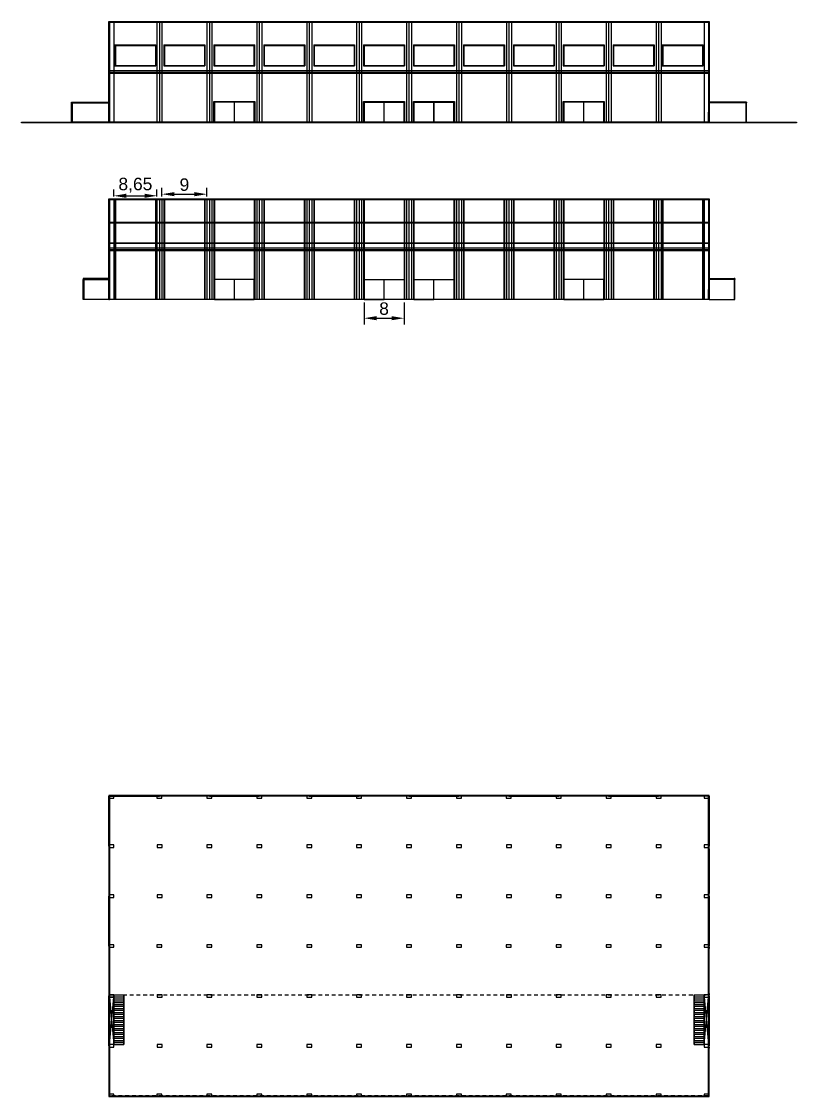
# Model space of a CAD drawing. Header units: millimetres. Extents: x 332 to 5606, y 276 to 1426.
# Drawn here: x 1734.3 to 1889.6, y 439.4 to 654.8 of the extents above; entities that cross this region are included whole.
import ezdxf

# ---------------------------------------------------------------- set-up
doc = ezdxf.new("R2010")
doc.units = ezdxf.units.MM
doc.linetypes.add('JIS_02_0.7', pattern=[1.35, 0.75, -0.6])
doc.styles.get("Standard").update_dxf_attribs({"font": 'arial.ttf'})
doc.dimstyles.new('ISO-25', dxfattribs={"dimtxt": 2.5, "dimasz": 2.5, "dimexe": 1.25, "dimexo": 0.625, "dimtad": 1, "dimtxsty": 'Standard', "dimcen": 2.5, "dimadec": 0, "dimazin": 0, "dimtfac": 1, "dimtmove": 0, "dimatfit": 3, "dimfxl": 1, "dimarcsym": 0})

# ---------------------------------------------------------------- blocks, each defined once
blk = doc.blocks.new('*D12')
at = {"color": 0, "lineweight": -2, "transparency": 16777216}
for p, q in [((1752.81, 619.75), (1752.81, 621.12)), ((1761.46, 619.75), (1761.46, 621.12)), ((1755.31, 619.87), (1758.96, 619.87))]:
    blk.add_line(p, q, dxfattribs=at)
at = {"color": 0, "transparency": 16777216}
for points in [[(1755.31, 620.29), (1755.31, 619.45), (1752.81, 619.87)], [(1758.96, 620.29), (1758.96, 619.45), (1761.46, 619.87)]]:
    blk.add_solid(points, dxfattribs=at)
at = {"layer": 'Defpoints', "color": 0, "transparency": 16777216}
for p in [(1752.81, 619.12), (1761.46, 619.87), (1761.46, 619.12)]:
    blk.add_point(p, dxfattribs=at)
at = {"color": 0, "transparency": 16777216, "insert": (1757.13, 622), "char_height": 2.5, "attachment_point": 5}
blk.add_mtext('8,65', dxfattribs=at)
blk = doc.blocks.new('*D13')
at = {"color": 0, "lineweight": -2, "transparency": 16777216}
for p, q in [((1762.46, 619.75), (1762.46, 621.44)), ((1771.46, 619.75), (1771.46, 621.44)), ((1764.96, 620.19), (1768.96, 620.19))]:
    blk.add_line(p, q, dxfattribs=at)
at = {"color": 0, "transparency": 16777216}
for points in [[(1764.96, 620.61), (1764.96, 619.78), (1762.46, 620.19)], [(1768.96, 620.61), (1768.96, 619.78), (1771.46, 620.19)]]:
    blk.add_solid(points, dxfattribs=at)
at = {"layer": 'Defpoints', "color": 0, "transparency": 16777216}
for p in [(1762.46, 619.12), (1771.46, 620.19), (1771.46, 619.12)]:
    blk.add_point(p, dxfattribs=at)
at = {"color": 0, "transparency": 16777216, "insert": (1766.96, 622.09), "char_height": 2.5, "attachment_point": 5}
blk.add_mtext('9', dxfattribs=at)
blk = doc.blocks.new('*D14')
at = {"color": 0, "lineweight": -2, "transparency": 16777216}
for p, q in [((1802.96, 598.5), (1802.96, 594.09)), ((1810.96, 598.5), (1810.96, 594.09)), ((1805.46, 595.34), (1808.46, 595.34))]:
    blk.add_line(p, q, dxfattribs=at)
at = {"color": 0, "transparency": 16777216}
for points in [[(1805.46, 595.76), (1805.46, 594.93), (1802.96, 595.34)], [(1808.46, 595.76), (1808.46, 594.93), (1810.96, 595.34)]]:
    blk.add_solid(points, dxfattribs=at)
at = {"layer": 'Defpoints', "color": 0, "transparency": 16777216}
for p in [(1802.96, 599.12), (1810.96, 599.12), (1810.96, 595.34)]:
    blk.add_point(p, dxfattribs=at)
at = {"color": 0, "transparency": 16777216, "insert": (1806.96, 597.25), "char_height": 2.5, "attachment_point": 5}
blk.add_mtext('8', dxfattribs=at)

msp = doc.modelspace()

# ---------------------------------------------------------------- linework, layer by layer
at = {"color": 7, "true_color": 0xffffff}
for p, q in [((1751.807, 654.641), (1751.807, 654.791)), ((1751.807, 654.791), (1872.107, 654.791)), ((1872.107, 654.791), (1872.107, 654.641)), ((1751.807, 654.641), (1872.107, 654.641)), ((1751.807, 634.641), (1751.807, 654.641)), ((1751.957, 654.641), (1751.957, 634.641)), ((1752.807, 654.641), (1752.807, 634.641)), ((1752.807, 654.641), (1753.132, 654.641)), ((1753.132, 654.641), (1753.032, 654.641)), ((1761.457, 654.641), (1761.132, 654.641)), ((1761.132, 654.641), (1761.232, 654.641)), ((1761.457, 654.641), (1761.457, 634.641)), ((1761.957, 654.641), (1761.957, 634.641)), ((1762.457, 654.641), (1762.457, 634.641)), ((1762.457, 654.641), (1762.957, 654.641)), ((1762.957, 654.641), (1762.857, 654.641)), ((1771.457, 654.641), (1770.957, 654.641)), ((1770.957, 654.641), (1771.057, 654.641)), ((1771.457, 654.641), (1771.457, 634.641)), ((1771.957, 654.641), (1771.957, 634.641)), ((1772.457, 654.641), (1772.457, 634.641)), ((1781.457, 654.641), (1781.457, 634.641)), ((1781.957, 654.641), (1781.957, 634.641)), ((1782.457, 654.641), (1782.457, 634.641)), ((1791.457, 654.641), (1791.457, 634.641)), ((1791.957, 654.641), (1791.957, 634.641)), ((1792.457, 654.641), (1792.457, 634.641)), ((1801.457, 654.641), (1801.457, 634.641)), ((1801.957, 654.641), (1801.957, 634.641)), ((1802.457, 654.641), (1802.457, 634.641)), ((1811.457, 654.641), (1811.457, 634.641)), ((1811.957, 654.641), (1811.957, 634.641)), ((1812.457, 654.641), (1812.457, 634.641)), ((1821.466, 654.641), (1821.466, 634.641)), ((1821.966, 654.641), (1821.966, 634.641)), ((1822.466, 654.641), (1822.466, 634.641)), ((1831.466, 654.641), (1831.466, 634.641)), ((1831.966, 654.641), (1831.966, 634.641)), ((1832.466, 654.641), (1832.466, 634.641)), ((1841.466, 654.641), (1841.466, 634.641)), ((1841.966, 654.641), (1841.966, 634.641)), ((1842.466, 654.641), (1842.466, 634.641)), ((1851.466, 654.641), (1851.466, 634.641)), ((1851.966, 654.641), (1851.966, 634.641)), ((1852.466, 654.641), (1852.466, 634.641)), ((1861.466, 654.641), (1861.466, 634.641)), ((1861.966, 654.641), (1861.966, 634.641)), ((1862.466, 654.641), (1862.466, 634.641)), ((1871.11, 654.641), (1871.11, 634.641)), ((1871.957, 654.641), (1871.957, 634.641)), ((1872.107, 654.641), (1872.107, 634.641)), ((1751.807, 649.991), (1751.807, 650.091)), ((1751.807, 645.991), (1751.807, 649.991)), ((1751.807, 647.991), (1751.807, 648.091)), ((1751.807, 645.991), (1751.807, 647.991)), ((1751.807, 645.891), (1751.807, 645.991)), ((1751.807, 645.891), (1751.807, 645.991)), ((1751.807, 644.891), (1751.807, 645.891)), ((1751.807, 644.891), (1751.807, 645.891)), ((1872.107, 644.891), (1751.807, 644.891)), ((1751.807, 634.641), (1751.807, 644.641)), ((1751.807, 644.641), (1872.107, 644.641)), ((1872.107, 644.391), (1751.807, 644.391)), ((1872.107, 644.641), (1872.107, 645.641)), ((1872.107, 644.641), (1872.107, 645.141)), ((1872.107, 644.641), (1872.107, 645.141)), ((1872.107, 644.641), (1872.107, 644.891)), ((1872.107, 644.641), (1872.107, 644.141)), ((1872.107, 644.641), (1872.107, 644.141)), ((1872.107, 644.641), (1872.107, 644.391)), ((1872.107, 634.641), (1751.807, 634.641)), ((1751.807, 619.122), (1751.807, 619.272)), ((1751.807, 619.272), (1872.107, 619.272)), ((1751.807, 619.122), (1872.107, 619.122)), ((1751.807, 599.122), (1751.807, 619.122)), ((1751.957, 619.122), (1751.957, 599.122)), ((1752.807, 619.122), (1752.807, 599.122)), ((1752.807, 619.122), (1753.132, 619.122)), ((1753.132, 619.122), (1753.032, 619.122)), ((1761.457, 619.122), (1761.132, 619.122)), ((1761.132, 619.122), (1761.232, 619.122)), ((1761.457, 619.122), (1761.457, 599.122)), ((1761.957, 619.122), (1761.957, 599.122)), ((1762.457, 619.122), (1762.457, 599.122)), ((1762.457, 619.122), (1762.957, 619.122)), ((1762.957, 619.122), (1762.857, 619.122)), ((1771.457, 619.122), (1770.957, 619.122)), ((1770.957, 619.122), (1771.057, 619.122)), ((1771.457, 619.122), (1771.457, 599.122)), ((1771.957, 619.122), (1771.957, 599.122)), ((1772.457, 619.122), (1772.457, 599.122)), ((1781.457, 619.122), (1781.457, 599.122)), ((1781.957, 619.122), (1781.957, 599.122)), ((1782.457, 619.122), (1782.457, 599.122)), ((1791.457, 619.122), (1791.457, 599.122)), ((1791.957, 619.122), (1791.957, 599.122)), ((1792.457, 619.122), (1792.457, 599.122)), ((1801.457, 619.122), (1801.457, 599.122)), ((1801.957, 619.122), (1801.957, 599.122)), ((1802.457, 619.122), (1802.457, 599.122)), ((1811.457, 619.122), (1811.457, 599.122)), ((1811.957, 619.122), (1811.957, 599.122)), ((1812.457, 619.122), (1812.457, 599.122)), ((1821.466, 619.122), (1821.466, 599.122)), ((1821.966, 619.122), (1821.966, 599.122)), ((1822.466, 619.122), (1822.466, 599.122)), ((1831.466, 619.122), (1831.466, 599.122)), ((1831.966, 619.122), (1831.966, 599.122)), ((1832.466, 619.122), (1832.466, 599.122)), ((1841.466, 619.122), (1841.466, 599.122)), ((1841.966, 619.122), (1841.966, 599.122)), ((1842.466, 619.122), (1842.466, 599.122)), ((1851.466, 619.122), (1851.466, 599.122)), ((1851.966, 619.122), (1851.966, 599.122)), ((1852.466, 619.122), (1852.466, 599.122)), ((1861.466, 619.122), (1861.466, 599.122)), ((1861.966, 619.122), (1861.966, 599.122)), ((1862.466, 619.122), (1862.466, 599.122)), ((1871.11, 619.122), (1871.11, 599.122)), ((1871.957, 619.122), (1871.957, 599.122)), ((1872.107, 619.272), (1872.107, 619.122)), ((1872.107, 619.122), (1872.107, 599.122)), ((1751.807, 614.472), (1751.807, 614.572)), ((1751.807, 610.472), (1751.807, 614.472)), ((1751.807, 612.472), (1751.807, 612.572)), ((1751.807, 610.472), (1751.807, 612.472)), ((1751.807, 610.372), (1751.807, 610.472)), ((1751.807, 610.372), (1751.807, 610.472)), ((1751.807, 609.372), (1751.807, 610.372)), ((1751.807, 609.372), (1751.807, 610.372)), ((1872.107, 609.122), (1872.107, 610.122)), ((1872.107, 609.122), (1872.107, 609.622)), ((1872.107, 609.122), (1872.107, 609.622)), ((1872.107, 609.372), (1751.807, 609.372)), ((1751.807, 599.122), (1751.807, 609.122)), ((1751.807, 609.122), (1872.107, 609.122)), ((1872.107, 608.872), (1751.807, 608.872)), ((1872.107, 609.122), (1872.107, 609.372)), ((1872.107, 609.122), (1872.107, 608.622)), ((1872.107, 609.122), (1872.107, 608.622)), ((1872.107, 609.122), (1872.107, 608.872)), ((1872.107, 599.122), (1751.807, 599.122))]:
    msp.add_line(p, q, dxfattribs=at)
at = {"color": 40, "true_color": 0xf8d731}
for p, q in [((1772.457, 654.641), (1772.857, 654.641)), ((1782.457, 654.641), (1782.857, 654.641)), ((1792.457, 654.641), (1792.857, 654.641)), ((1802.457, 654.641), (1802.857, 654.641)), ((1812.457, 654.641), (1812.857, 654.641)), ((1822.466, 654.641), (1822.866, 654.641)), ((1832.466, 654.641), (1832.866, 654.641)), ((1842.466, 654.641), (1842.866, 654.641)), ((1852.466, 654.641), (1852.866, 654.641)), ((1862.466, 654.641), (1862.791, 654.641)), ((1772.457, 619.122), (1772.857, 619.122)), ((1782.457, 619.122), (1782.857, 619.122)), ((1792.457, 619.122), (1792.857, 619.122)), ((1802.457, 619.122), (1802.857, 619.122)), ((1812.457, 619.122), (1812.857, 619.122)), ((1822.466, 619.122), (1822.866, 619.122)), ((1832.466, 619.122), (1832.866, 619.122)), ((1842.466, 619.122), (1842.866, 619.122)), ((1852.466, 619.122), (1852.866, 619.122)), ((1862.466, 619.122), (1862.791, 619.122))]:
    msp.add_line(p, q, dxfattribs=at)
at = {"color": 5}
for p, q in [((1753.032, 650.091), (1753.032, 645.891)), ((1753.032, 650.091), (1761.232, 650.091)), ((1753.032, 649.991), (1761.232, 649.991)), ((1753.132, 650.091), (1753.132, 645.891)), ((1761.132, 650.091), (1761.132, 645.891)), ((1761.232, 650.091), (1761.232, 645.891)), ((1762.857, 650.091), (1762.857, 645.891)), ((1762.857, 650.091), (1771.057, 650.091)), ((1762.857, 649.991), (1771.057, 649.991)), ((1762.957, 650.091), (1762.957, 645.891)), ((1770.957, 650.091), (1770.957, 645.891)), ((1771.057, 650.091), (1771.057, 645.891)), ((1772.857, 650.091), (1772.857, 645.891)), ((1772.857, 650.091), (1781.057, 650.091)), ((1772.857, 649.991), (1781.057, 649.991)), ((1772.957, 650.091), (1772.957, 645.891)), ((1780.957, 649.991), (1780.957, 650.091)), ((1780.957, 645.991), (1780.957, 649.991)), ((1781.057, 649.991), (1781.057, 650.091)), ((1781.057, 645.991), (1781.057, 649.991)), ((1782.857, 650.091), (1782.857, 645.891)), ((1782.857, 650.091), (1791.057, 650.091)), ((1782.857, 649.991), (1791.057, 649.991)), ((1782.957, 650.091), (1782.957, 645.891)), ((1790.957, 650.091), (1790.957, 645.891)), ((1791.057, 650.091), (1791.057, 645.891)), ((1792.857, 650.091), (1792.857, 645.891)), ((1792.857, 650.091), (1801.057, 650.091)), ((1792.857, 649.991), (1801.057, 649.991)), ((1792.957, 650.091), (1792.957, 645.891)), ((1800.957, 650.091), (1800.957, 645.891)), ((1801.057, 650.091), (1801.057, 645.891)), ((1802.857, 650.091), (1802.857, 645.891)), ((1802.857, 650.091), (1811.057, 650.091)), ((1802.857, 649.991), (1811.057, 649.991)), ((1802.957, 650.091), (1802.957, 645.891)), ((1810.957, 650.091), (1810.957, 645.891)), ((1811.057, 650.091), (1811.057, 645.891)), ((1812.857, 650.091), (1812.857, 645.891)), ((1812.857, 650.091), (1821.057, 650.091)), ((1812.857, 649.991), (1821.057, 649.991)), ((1812.957, 650.091), (1812.957, 645.891)), ((1820.957, 650.091), (1820.957, 645.891)), ((1821.057, 650.091), (1821.057, 645.891)), ((1822.866, 650.091), (1822.866, 645.891)), ((1822.866, 650.091), (1831.066, 650.091)), ((1822.866, 649.991), (1831.066, 649.991)), ((1822.966, 650.091), (1822.966, 645.891)), ((1830.966, 650.091), (1830.966, 645.891)), ((1831.066, 650.091), (1831.066, 645.891)), ((1832.866, 650.091), (1832.866, 645.891)), ((1832.866, 650.091), (1841.066, 650.091)), ((1832.866, 649.991), (1841.066, 649.991)), ((1832.966, 650.091), (1832.966, 645.891)), ((1840.966, 650.091), (1840.966, 645.891)), ((1841.066, 650.091), (1841.066, 645.891)), ((1842.866, 650.091), (1842.866, 645.891)), ((1842.866, 650.091), (1851.066, 650.091)), ((1842.866, 649.991), (1851.066, 649.991)), ((1842.966, 650.091), (1842.966, 645.891)), ((1850.966, 650.091), (1850.966, 645.891)), ((1851.066, 650.091), (1851.066, 645.891)), ((1852.866, 650.091), (1852.866, 645.891)), ((1852.866, 650.091), (1861.066, 650.091)), ((1852.866, 649.991), (1861.066, 649.991)), ((1852.966, 650.091), (1852.966, 645.891)), ((1860.966, 650.091), (1860.966, 645.891)), ((1861.066, 650.091), (1861.066, 645.891)), ((1862.691, 650.091), (1862.691, 645.891)), ((1862.691, 650.091), (1870.891, 650.091)), ((1862.691, 649.991), (1870.891, 649.991)), ((1862.791, 650.091), (1862.791, 645.891)), ((1870.791, 650.091), (1870.791, 645.891)), ((1870.891, 650.091), (1870.891, 645.891)), ((1753.032, 645.991), (1761.232, 645.991)), ((1753.032, 645.891), (1761.232, 645.891)), ((1762.857, 645.991), (1771.057, 645.991)), ((1762.857, 645.891), (1771.057, 645.891)), ((1772.857, 645.991), (1781.057, 645.991)), ((1772.857, 645.891), (1781.057, 645.891)), ((1780.957, 645.891), (1780.957, 645.991)), ((1781.057, 645.891), (1781.057, 645.991)), ((1782.857, 645.991), (1791.057, 645.991)), ((1782.857, 645.891), (1791.057, 645.891)), ((1792.857, 645.991), (1801.057, 645.991)), ((1792.857, 645.891), (1801.057, 645.891)), ((1802.857, 645.991), (1811.057, 645.991)), ((1802.857, 645.891), (1811.057, 645.891)), ((1812.857, 645.991), (1821.057, 645.991)), ((1812.857, 645.891), (1821.057, 645.891)), ((1822.866, 645.991), (1831.066, 645.991)), ((1822.866, 645.891), (1831.066, 645.891)), ((1832.866, 645.991), (1841.066, 645.991)), ((1832.866, 645.891), (1841.066, 645.891)), ((1842.866, 645.991), (1851.066, 645.991)), ((1842.866, 645.891), (1851.066, 645.891)), ((1852.866, 645.991), (1861.066, 645.991)), ((1852.866, 645.891), (1861.066, 645.891)), ((1862.691, 645.991), (1870.891, 645.991)), ((1862.691, 645.891), (1870.891, 645.891)), ((1753.032, 619.122), (1753.032, 599.122)), ((1753.132, 619.122), (1753.132, 599.122)), ((1761.132, 619.122), (1761.132, 599.122)), ((1761.232, 619.122), (1761.232, 599.122)), ((1762.857, 619.122), (1762.857, 599.122)), ((1762.957, 619.122), (1762.957, 599.122)), ((1770.957, 619.122), (1770.957, 599.122)), ((1771.057, 619.122), (1771.057, 599.122)), ((1772.857, 619.122), (1772.857, 599.122)), ((1772.957, 619.122), (1772.957, 599.122)), ((1780.957, 619.122), (1780.957, 599.122)), ((1781.057, 619.122), (1781.057, 599.122)), ((1782.857, 619.122), (1782.857, 599.122)), ((1782.957, 619.122), (1782.957, 599.122)), ((1790.957, 619.122), (1790.957, 599.122)), ((1791.057, 619.122), (1791.057, 599.122)), ((1792.857, 619.122), (1792.857, 599.122)), ((1792.957, 619.122), (1792.957, 599.122)), ((1800.957, 619.122), (1800.957, 599.122)), ((1801.057, 619.122), (1801.057, 599.122)), ((1802.857, 619.122), (1802.857, 599.122)), ((1802.957, 619.122), (1802.957, 599.122)), ((1810.957, 619.122), (1810.957, 599.122)), ((1811.057, 619.122), (1811.057, 599.122)), ((1812.857, 619.122), (1812.857, 599.122)), ((1812.957, 619.122), (1812.957, 599.122)), ((1820.957, 619.122), (1820.957, 599.122)), ((1821.057, 619.122), (1821.057, 599.122)), ((1822.866, 619.122), (1822.866, 599.122)), ((1822.966, 619.122), (1822.966, 599.122)), ((1830.966, 619.122), (1830.966, 599.122)), ((1831.066, 619.122), (1831.066, 599.122)), ((1832.866, 619.122), (1832.866, 599.122)), ((1832.966, 619.122), (1832.966, 599.122)), ((1840.966, 619.122), (1840.966, 599.122)), ((1841.066, 619.122), (1841.066, 599.122)), ((1842.866, 619.122), (1842.866, 599.122)), ((1842.966, 619.122), (1842.966, 599.122)), ((1850.966, 619.122), (1850.966, 599.122)), ((1851.066, 619.122), (1851.066, 599.122)), ((1852.866, 619.122), (1852.866, 599.122)), ((1852.966, 619.122), (1852.966, 599.122)), ((1860.966, 619.122), (1860.966, 599.122)), ((1861.066, 619.122), (1861.066, 599.122)), ((1862.691, 619.122), (1862.691, 599.122)), ((1862.791, 619.122), (1862.791, 599.122)), ((1870.791, 619.122), (1870.791, 599.122)), ((1870.891, 619.122), (1870.891, 599.122)), ((1751.807, 614.572), (1872.107, 614.572)), ((1751.807, 614.472), (1872.107, 614.472)), ((1751.807, 610.472), (1872.107, 610.472)), ((1751.807, 610.372), (1872.107, 610.372))]:
    msp.add_line(p, q, dxfattribs=at)
at = {"color": 3}
for p, q in [((1744.307, 634.641), (1744.307, 638.641)), ((1744.307, 638.641), (1751.807, 638.641)), ((1744.307, 638.641), (1744.307, 638.491)), ((1744.307, 638.641), (1744.457, 638.641)), ((1744.307, 638.491), (1751.807, 638.491)), ((1744.457, 638.641), (1744.457, 634.641)), ((1751.807, 638.641), (1751.807, 634.641)), ((1751.807, 638.641), (1751.957, 638.641)), ((1751.957, 638.641), (1751.957, 636.641)), ((1872.107, 638.641), (1871.957, 638.641)), ((1871.957, 638.641), (1871.957, 636.641)), ((1879.607, 638.641), (1872.107, 638.641)), ((1872.107, 638.641), (1872.107, 634.641)), ((1879.607, 638.491), (1872.107, 638.491)), ((1879.607, 638.641), (1879.457, 638.641)), ((1879.457, 638.641), (1879.457, 634.641)), ((1879.607, 634.641), (1879.607, 638.641)), ((1879.607, 638.641), (1879.607, 638.491)), ((1751.957, 636.641), (1751.807, 636.641)), ((1751.957, 634.641), (1751.957, 636.641)), ((1871.957, 636.641), (1871.957, 634.641)), ((1872.107, 636.641), (1871.957, 636.641)), ((1872.107, 634.641), (1872.107, 636.641)), ((1734.307, 634.491), (1734.307, 634.641)), ((1734.307, 634.641), (1744.457, 634.641)), ((1744.307, 634.491), (1734.307, 634.491)), ((1751.807, 634.641), (1744.307, 634.641)), ((1889.607, 634.491), (1744.307, 634.491)), ((1744.457, 634.641), (1879.607, 634.641)), ((1751.807, 634.641), (1751.957, 634.641)), ((1871.957, 634.641), (1872.107, 634.641)), ((1872.107, 634.641), (1879.607, 634.641)), ((1879.607, 634.641), (1889.607, 634.641)), ((1889.607, 634.641), (1889.607, 634.491))]:
    msp.add_line(p, q, dxfattribs=at)
at = {"color": 1}
for p, q in [((1772.857, 634.641), (1772.857, 638.741)), ((1772.857, 638.741), (1781.057, 638.741)), ((1780.957, 638.641), (1772.957, 638.641)), ((1772.957, 638.641), (1772.957, 634.641)), ((1777.007, 638.641), (1776.907, 638.641)), ((1776.907, 638.641), (1776.907, 634.641)), ((1776.957, 634.641), (1776.957, 638.641)), ((1777.007, 634.641), (1777.007, 638.641)), ((1780.957, 634.641), (1780.957, 638.641)), ((1781.057, 638.741), (1781.057, 634.641)), ((1802.857, 634.641), (1802.857, 638.741)), ((1802.857, 638.741), (1811.057, 638.741)), ((1802.957, 634.641), (1802.957, 638.641)), ((1802.957, 638.641), (1806.957, 638.641)), ((1810.957, 638.641), (1802.957, 638.641)), ((1802.957, 638.641), (1802.957, 634.641)), ((1807.007, 638.641), (1806.907, 638.641)), ((1806.907, 638.641), (1806.907, 634.641)), ((1806.957, 634.641), (1806.957, 638.641)), ((1806.957, 638.641), (1810.957, 638.641)), ((1806.957, 634.641), (1806.957, 638.641)), ((1807.007, 634.641), (1807.007, 638.641)), ((1810.957, 638.641), (1810.957, 634.641)), ((1810.957, 634.641), (1810.957, 638.641)), ((1811.057, 638.741), (1811.057, 634.641)), ((1812.857, 634.641), (1812.857, 638.741)), ((1812.857, 638.741), (1821.057, 638.741)), ((1812.957, 634.641), (1812.957, 638.641)), ((1812.957, 638.641), (1820.957, 638.641)), ((1820.957, 638.641), (1812.957, 638.641)), ((1812.957, 638.641), (1812.957, 634.641)), ((1817.007, 638.641), (1816.907, 638.641)), ((1816.907, 638.641), (1816.907, 634.641)), ((1816.957, 634.641), (1816.957, 638.641)), ((1816.957, 634.641), (1816.957, 638.641)), ((1817.007, 634.641), (1817.007, 638.641)), ((1820.957, 638.641), (1820.957, 634.641)), ((1820.957, 634.641), (1820.957, 638.641)), ((1821.057, 638.741), (1821.057, 634.641)), ((1842.866, 634.641), (1842.866, 638.741)), ((1842.866, 638.741), (1851.066, 638.741)), ((1850.966, 638.641), (1842.966, 638.641)), ((1842.966, 638.641), (1842.966, 634.641)), ((1850.966, 638.641), (1842.966, 638.641)), ((1842.966, 638.641), (1842.966, 634.641)), ((1847.016, 638.641), (1846.916, 638.641)), ((1846.916, 638.641), (1846.916, 634.641)), ((1846.966, 634.641), (1846.966, 638.641)), ((1846.966, 634.641), (1846.966, 638.641)), ((1847.016, 634.641), (1847.016, 638.641)), ((1850.966, 634.641), (1850.966, 638.641)), ((1850.966, 634.641), (1850.966, 638.641)), ((1851.066, 638.741), (1851.066, 634.641)), ((1751.957, 636.641), (1751.807, 636.641)), ((1751.807, 636.641), (1751.807, 634.641)), ((1751.957, 634.641), (1751.957, 636.641)), ((1871.957, 634.641), (1871.957, 636.641)), ((1871.957, 636.641), (1872.107, 636.641)), ((1751.807, 634.641), (1751.957, 634.641)), ((1772.957, 634.641), (1772.857, 634.641)), ((1772.957, 634.641), (1780.957, 634.641)), ((1772.957, 634.641), (1776.957, 634.641)), ((1776.907, 634.641), (1776.957, 634.641)), ((1776.957, 634.641), (1777.007, 634.641)), ((1781.057, 634.641), (1780.957, 634.641)), ((1802.957, 634.641), (1802.857, 634.641)), ((1802.957, 634.641), (1806.957, 634.641)), ((1802.957, 634.641), (1810.957, 634.641)), ((1802.957, 634.641), (1806.957, 634.641)), ((1806.907, 634.641), (1806.957, 634.641)), ((1810.957, 634.641), (1806.957, 634.641)), ((1806.957, 634.641), (1807.007, 634.641)), ((1811.057, 634.641), (1810.957, 634.641)), ((1812.957, 634.641), (1812.857, 634.641)), ((1820.957, 634.641), (1812.957, 634.641)), ((1812.957, 634.641), (1816.957, 634.641)), ((1812.957, 634.641), (1820.957, 634.641)), ((1812.957, 634.641), (1816.957, 634.641)), ((1816.907, 634.641), (1816.957, 634.641)), ((1816.957, 634.641), (1817.007, 634.641)), ((1821.057, 634.641), (1820.957, 634.641)), ((1842.966, 634.641), (1842.866, 634.641)), ((1842.966, 634.641), (1850.966, 634.641)), ((1842.966, 634.641), (1846.966, 634.641)), ((1842.966, 634.641), (1850.966, 634.641)), ((1842.966, 634.641), (1846.966, 634.641)), ((1846.916, 634.641), (1846.966, 634.641)), ((1846.966, 634.641), (1847.016, 634.641)), ((1851.066, 634.641), (1850.966, 634.641)), ((1872.107, 634.641), (1871.957, 634.641)), ((1751.807, 603.272), (1746.657, 603.272)), ((1746.657, 603.272), (1746.657, 603.122)), ((1746.657, 603.272), (1746.807, 603.272)), ((1746.657, 599.122), (1746.657, 603.122)), ((1746.657, 603.122), (1751.807, 603.122)), ((1746.807, 603.272), (1746.807, 599.122)), ((1751.807, 603.122), (1751.807, 603.272)), ((1751.807, 603.122), (1751.807, 599.122)), ((1780.957, 603.122), (1772.957, 603.122)), ((1772.957, 603.122), (1772.957, 599.122)), ((1776.957, 599.122), (1776.957, 603.122)), ((1780.957, 599.122), (1780.957, 603.122)), ((1802.957, 599.122), (1802.957, 603.122)), ((1802.957, 603.122), (1806.957, 603.122)), ((1806.957, 599.122), (1806.957, 603.122)), ((1806.957, 603.122), (1810.957, 603.122)), ((1810.957, 603.122), (1810.957, 599.122)), ((1812.957, 599.122), (1812.957, 603.122)), ((1812.957, 603.122), (1820.957, 603.122)), ((1816.957, 599.122), (1816.957, 603.122)), ((1820.957, 603.122), (1820.957, 599.122)), ((1850.966, 603.122), (1842.966, 603.122)), ((1842.966, 603.122), (1842.966, 599.122)), ((1846.966, 599.122), (1846.966, 603.122)), ((1850.966, 599.122), (1850.966, 603.122)), ((1872.107, 603.122), (1872.107, 603.272)), ((1872.107, 603.272), (1877.257, 603.272)), ((1877.257, 603.122), (1872.107, 603.122)), ((1872.107, 603.122), (1872.107, 599.122)), ((1877.257, 603.272), (1877.107, 603.272)), ((1877.107, 603.272), (1877.107, 599.122)), ((1877.257, 603.272), (1877.257, 603.122)), ((1877.257, 599.122), (1877.257, 603.122)), ((1751.957, 601.122), (1751.807, 601.122)), ((1751.807, 601.122), (1751.807, 599.122)), ((1751.957, 599.122), (1751.957, 601.122)), ((1871.957, 599.122), (1871.957, 601.122)), ((1871.957, 601.122), (1872.107, 601.122)), ((1751.807, 599.122), (1746.657, 599.122)), ((1751.807, 599.122), (1751.957, 599.122)), ((1772.957, 599.122), (1780.957, 599.122)), ((1772.957, 599.122), (1776.957, 599.122)), ((1802.957, 599.122), (1806.957, 599.122)), ((1810.957, 599.122), (1806.957, 599.122)), ((1820.957, 599.122), (1812.957, 599.122)), ((1812.957, 599.122), (1816.957, 599.122)), ((1842.966, 599.122), (1850.966, 599.122)), ((1842.966, 599.122), (1846.966, 599.122)), ((1872.107, 599.122), (1871.957, 599.122)), ((1872.107, 599.122), (1877.257, 599.122)), ((1751.957, 449.804), (1752.807, 459.304)), ((1752.807, 459.304), (1751.957, 459.304)), ((1751.957, 459.304), (1752.807, 449.804)), ((1752.807, 459.804), (1752.807, 459.404)), ((1752.807, 459.804), (1752.807, 459.304)), ((1752.807, 459.304), (1752.807, 449.804)), ((1754.807, 459.304), (1754.807, 449.804)), ((1871.117, 449.804), (1871.117, 459.804)), ((1871.117, 459.304), (1871.957, 459.304)), ((1871.117, 459.304), (1871.117, 449.804)), ((1871.117, 459.304), (1871.957, 449.804)), ((1871.117, 449.804), (1871.957, 459.304)), ((1752.807, 449.804), (1751.957, 449.804)), ((1871.957, 449.804), (1871.117, 449.804))]:
    msp.add_line(p, q, dxfattribs=at)
for p, q in [((1752.8, 499.704), (1751.8, 499.704)), ((1751.8, 499.704), (1751.8, 499.204)), ((1872.107, 499.704), (1751.807, 499.704)), ((1751.807, 499.704), (1751.807, 439.404)), ((1751.957, 499.554), (1751.957, 499.704)), ((1752.8, 499.204), (1752.8, 499.704)), ((1762.457, 499.704), (1761.457, 499.704)), ((1761.457, 499.704), (1761.457, 499.204)), ((1761.957, 499.554), (1761.957, 499.704)), ((1761.957, 499.704), (1771.957, 499.704)), ((1762.457, 499.204), (1762.457, 499.704)), ((1772.457, 499.704), (1771.457, 499.704)), ((1771.457, 499.704), (1771.457, 499.204)), ((1771.957, 499.704), (1771.957, 499.554)), ((1772.457, 499.204), (1772.457, 499.704)), ((1782.457, 499.704), (1781.457, 499.704)), ((1781.457, 499.704), (1781.457, 499.204)), ((1781.957, 499.554), (1781.957, 499.704)), ((1781.957, 499.704), (1791.957, 499.704)), ((1782.457, 499.204), (1782.457, 499.704)), ((1792.457, 499.704), (1791.457, 499.704)), ((1791.457, 499.704), (1791.457, 499.204)), ((1791.957, 499.704), (1791.957, 499.554)), ((1792.457, 499.204), (1792.457, 499.704)), ((1802.457, 499.704), (1801.457, 499.704)), ((1801.457, 499.704), (1801.457, 499.204)), ((1801.957, 499.554), (1801.957, 499.704)), ((1801.957, 499.704), (1811.957, 499.704)), ((1802.457, 499.204), (1802.457, 499.704)), ((1812.457, 499.704), (1811.457, 499.704)), ((1811.457, 499.704), (1811.457, 499.204)), ((1811.957, 499.704), (1811.957, 499.554)), ((1812.457, 499.204), (1812.457, 499.704)), ((1822.457, 499.704), (1821.457, 499.704)), ((1821.457, 499.704), (1821.457, 499.204)), ((1821.957, 499.554), (1821.957, 499.704)), ((1821.957, 499.704), (1831.957, 499.704)), ((1822.457, 499.204), (1822.457, 499.704)), ((1832.457, 499.704), (1831.457, 499.704)), ((1831.457, 499.704), (1831.457, 499.204)), ((1831.957, 499.704), (1831.957, 499.554)), ((1832.457, 499.204), (1832.457, 499.704)), ((1842.457, 499.704), (1841.457, 499.704)), ((1841.457, 499.704), (1841.457, 499.204)), ((1841.957, 499.554), (1841.957, 499.704)), ((1841.957, 499.704), (1851.957, 499.704)), ((1842.457, 499.204), (1842.457, 499.704)), ((1852.457, 499.704), (1851.457, 499.704)), ((1851.457, 499.704), (1851.457, 499.204)), ((1851.957, 499.704), (1851.957, 499.554)), ((1852.457, 499.204), (1852.457, 499.704)), ((1862.457, 499.704), (1861.457, 499.704)), ((1861.457, 499.704), (1861.457, 499.204)), ((1861.957, 499.554), (1861.957, 499.704)), ((1861.957, 499.704), (1871.957, 499.704)), ((1862.457, 499.204), (1862.457, 499.704)), ((1872.11, 499.704), (1871.11, 499.704)), ((1871.11, 499.704), (1871.11, 499.204)), ((1871.957, 499.704), (1871.957, 499.554)), ((1872.107, 439.404), (1872.107, 499.704)), ((1872.107, 499.704), (1872.11, 499.704)), ((1872.11, 499.204), (1872.11, 499.704)), ((1751.8, 499.204), (1752.8, 499.204)), ((1751.807, 489.554), (1751.807, 499.554)), ((1751.807, 499.554), (1751.957, 499.554)), ((1751.957, 499.004), (1751.807, 499.004)), ((1751.807, 499.004), (1751.882, 499.004)), ((1751.957, 499.004), (1751.807, 499.004)), ((1751.882, 499.004), (1751.882, 490.004)), ((1871.957, 499.554), (1751.957, 499.554)), ((1751.957, 499.554), (1751.957, 439.554)), ((1751.957, 499.554), (1761.957, 499.554)), ((1751.957, 499.204), (1751.957, 499.004)), ((1761.457, 499.204), (1762.457, 499.204)), ((1771.457, 499.204), (1772.457, 499.204)), ((1771.957, 499.554), (1781.957, 499.554)), ((1781.457, 499.204), (1782.457, 499.204)), ((1791.457, 499.204), (1792.457, 499.204)), ((1791.957, 499.554), (1801.957, 499.554)), ((1801.457, 499.204), (1802.457, 499.204)), ((1811.457, 499.204), (1812.457, 499.204)), ((1811.957, 499.554), (1821.957, 499.554)), ((1821.457, 499.204), (1822.457, 499.204)), ((1831.457, 499.204), (1832.457, 499.204)), ((1831.957, 499.554), (1841.957, 499.554)), ((1841.457, 499.204), (1842.457, 499.204)), ((1851.457, 499.204), (1852.457, 499.204)), ((1851.957, 499.554), (1861.957, 499.554)), ((1861.457, 499.204), (1862.457, 499.204)), ((1871.11, 499.204), (1872.11, 499.204)), ((1871.957, 439.554), (1871.957, 499.554)), ((1871.957, 499.554), (1872.107, 499.554)), ((1871.957, 499.204), (1872.032, 499.204)), ((1872.107, 499.004), (1871.957, 499.004)), ((1871.957, 499.004), (1871.957, 490.004)), ((1872.032, 499.004), (1872.032, 490.004)), ((1872.107, 499.554), (1872.107, 489.554)), ((1872.107, 489.554), (1872.107, 499.554)), ((1872.107, 499.554), (1872.107, 489.554)), ((1872.107, 499.554), (1872.11, 499.554)), ((1872.107, 499.204), (1872.107, 499.004)), ((1751.807, 490.004), (1751.957, 490.004)), ((1752.807, 489.804), (1751.807, 489.804)), ((1751.807, 489.804), (1751.807, 489.304)), ((1751.957, 489.554), (1751.807, 489.554)), ((1751.807, 489.304), (1752.807, 489.304)), ((1751.807, 489.054), (1751.957, 489.054)), ((1751.882, 489.054), (1751.882, 480.054)), ((1751.957, 479.554), (1751.957, 489.554)), ((1752.807, 489.304), (1752.807, 489.804)), ((1762.464, 489.804), (1761.464, 489.804)), ((1761.464, 489.804), (1761.464, 489.304)), ((1761.464, 489.304), (1762.464, 489.304)), ((1762.464, 489.304), (1762.464, 489.804)), ((1772.464, 489.804), (1771.464, 489.804)), ((1771.464, 489.804), (1771.464, 489.304)), ((1771.464, 489.304), (1772.464, 489.304)), ((1772.464, 489.304), (1772.464, 489.804)), ((1782.464, 489.804), (1781.464, 489.804)), ((1781.464, 489.804), (1781.464, 489.304)), ((1781.464, 489.304), (1782.464, 489.304)), ((1782.464, 489.304), (1782.464, 489.804)), ((1792.464, 489.804), (1791.464, 489.804)), ((1791.464, 489.804), (1791.464, 489.304)), ((1791.464, 489.304), (1792.464, 489.304)), ((1792.464, 489.304), (1792.464, 489.804)), ((1802.464, 489.804), (1801.464, 489.804)), ((1801.464, 489.804), (1801.464, 489.304)), ((1801.464, 489.304), (1802.464, 489.304)), ((1802.464, 489.304), (1802.464, 489.804)), ((1812.464, 489.804), (1811.464, 489.804)), ((1811.464, 489.804), (1811.464, 489.304)), ((1811.464, 489.304), (1812.464, 489.304)), ((1812.464, 489.304), (1812.464, 489.804)), ((1822.464, 489.804), (1821.464, 489.804)), ((1821.464, 489.804), (1821.464, 489.304)), ((1821.464, 489.304), (1822.464, 489.304)), ((1822.464, 489.304), (1822.464, 489.804)), ((1832.464, 489.804), (1831.464, 489.804)), ((1831.464, 489.804), (1831.464, 489.304)), ((1831.464, 489.304), (1832.464, 489.304)), ((1832.464, 489.304), (1832.464, 489.804)), ((1842.464, 489.804), (1841.464, 489.804)), ((1841.464, 489.804), (1841.464, 489.304)), ((1841.464, 489.304), (1842.464, 489.304)), ((1842.464, 489.304), (1842.464, 489.804)), ((1852.464, 489.804), (1851.464, 489.804)), ((1851.464, 489.804), (1851.464, 489.304)), ((1851.464, 489.304), (1852.464, 489.304)), ((1852.464, 489.304), (1852.464, 489.804)), ((1862.464, 489.804), (1861.464, 489.804)), ((1861.464, 489.804), (1861.464, 489.304)), ((1861.464, 489.304), (1862.464, 489.304)), ((1862.464, 489.304), (1862.464, 489.804)), ((1872.117, 489.804), (1871.117, 489.804)), ((1871.117, 489.804), (1871.117, 489.304)), ((1871.117, 489.304), (1872.117, 489.304)), ((1871.957, 490.004), (1872.107, 490.004)), ((1871.957, 489.804), (1872.117, 489.804)), ((1872.107, 489.554), (1871.957, 489.554)), ((1871.957, 489.554), (1871.957, 479.554)), ((1871.957, 489.304), (1871.957, 489.054)), ((1871.957, 489.304), (1872.117, 489.304)), ((1871.957, 489.054), (1872.107, 489.054)), ((1872.032, 489.804), (1872.032, 489.304)), ((1872.032, 489.054), (1872.032, 480.054)), ((1872.107, 489.054), (1872.107, 480.054)), ((1872.117, 489.304), (1872.117, 489.804)), ((1751.957, 480.054), (1751.807, 480.054)), ((1752.807, 479.804), (1751.807, 479.804)), ((1751.807, 479.804), (1751.807, 479.304)), ((1751.807, 469.554), (1751.807, 479.554)), ((1751.807, 479.554), (1751.957, 479.554)), ((1751.807, 479.304), (1752.807, 479.304)), ((1751.807, 479.054), (1751.957, 479.054)), ((1751.882, 479.054), (1751.882, 470.054)), ((1752.807, 479.304), (1752.807, 479.804)), ((1762.464, 479.804), (1761.464, 479.804)), ((1761.464, 479.804), (1761.464, 479.304)), ((1761.464, 479.304), (1762.464, 479.304)), ((1762.464, 479.304), (1762.464, 479.804)), ((1772.464, 479.804), (1771.464, 479.804)), ((1771.464, 479.804), (1771.464, 479.304)), ((1771.464, 479.304), (1772.464, 479.304)), ((1772.464, 479.304), (1772.464, 479.804)), ((1782.464, 479.804), (1781.464, 479.804)), ((1781.464, 479.804), (1781.464, 479.304)), ((1781.464, 479.304), (1782.464, 479.304)), ((1782.464, 479.304), (1782.464, 479.804)), ((1792.464, 479.804), (1791.464, 479.804)), ((1791.464, 479.804), (1791.464, 479.304)), ((1791.464, 479.304), (1792.464, 479.304)), ((1792.464, 479.304), (1792.464, 479.804)), ((1802.464, 479.804), (1801.464, 479.804)), ((1801.464, 479.804), (1801.464, 479.304)), ((1801.464, 479.304), (1802.464, 479.304)), ((1802.464, 479.304), (1802.464, 479.804)), ((1812.464, 479.804), (1811.464, 479.804)), ((1811.464, 479.804), (1811.464, 479.304)), ((1811.464, 479.304), (1812.464, 479.304)), ((1812.464, 479.304), (1812.464, 479.804)), ((1822.464, 479.804), (1821.464, 479.804)), ((1821.464, 479.804), (1821.464, 479.304)), ((1821.464, 479.304), (1822.464, 479.304)), ((1822.464, 479.304), (1822.464, 479.804)), ((1832.464, 479.804), (1831.464, 479.804)), ((1831.464, 479.804), (1831.464, 479.304)), ((1831.464, 479.304), (1832.464, 479.304)), ((1832.464, 479.304), (1832.464, 479.804)), ((1842.464, 479.804), (1841.464, 479.804)), ((1841.464, 479.804), (1841.464, 479.304)), ((1841.464, 479.304), (1842.464, 479.304)), ((1842.464, 479.304), (1842.464, 479.804)), ((1852.464, 479.804), (1851.464, 479.804)), ((1851.464, 479.804), (1851.464, 479.304)), ((1851.464, 479.304), (1852.464, 479.304)), ((1852.464, 479.304), (1852.464, 479.804)), ((1862.464, 479.804), (1861.464, 479.804)), ((1861.464, 479.804), (1861.464, 479.304)), ((1861.464, 479.304), (1862.464, 479.304)), ((1862.464, 479.304), (1862.464, 479.804)), ((1872.117, 479.804), (1871.117, 479.804)), ((1871.117, 479.804), (1871.117, 479.304)), ((1871.117, 479.304), (1872.117, 479.304)), ((1872.107, 480.054), (1871.957, 480.054)), ((1871.957, 480.054), (1871.957, 479.804)), ((1871.957, 479.804), (1872.117, 479.804)), ((1871.957, 479.554), (1872.107, 479.554)), ((1871.957, 479.304), (1871.957, 479.054)), ((1871.957, 479.304), (1872.117, 479.304)), ((1871.957, 479.054), (1872.107, 479.054)), ((1872.032, 479.804), (1872.032, 479.304)), ((1872.032, 479.054), (1872.032, 470.054)), ((1872.107, 479.554), (1872.107, 469.554)), ((1872.107, 479.054), (1872.107, 470.054)), ((1872.117, 479.304), (1872.117, 479.804)), ((1752.8, 469.804), (1751.8, 469.804)), ((1751.8, 469.804), (1751.8, 469.304)), ((1751.957, 470.054), (1751.807, 470.054)), ((1751.957, 469.554), (1751.807, 469.554)), ((1751.957, 459.554), (1751.957, 469.554)), ((1752.8, 469.304), (1752.8, 469.804)), ((1762.457, 469.804), (1761.457, 469.804)), ((1761.457, 469.804), (1761.457, 469.304)), ((1762.457, 469.304), (1762.457, 469.804)), ((1772.457, 469.804), (1771.457, 469.804)), ((1771.457, 469.804), (1771.457, 469.304)), ((1772.457, 469.304), (1772.457, 469.804)), ((1782.457, 469.804), (1781.457, 469.804)), ((1781.457, 469.804), (1781.457, 469.304)), ((1782.457, 469.304), (1782.457, 469.804)), ((1792.457, 469.804), (1791.457, 469.804)), ((1791.457, 469.804), (1791.457, 469.304)), ((1792.457, 469.304), (1792.457, 469.804)), ((1802.457, 469.804), (1801.457, 469.804)), ((1801.457, 469.804), (1801.457, 469.304)), ((1802.457, 469.304), (1802.457, 469.804)), ((1812.457, 469.804), (1811.457, 469.804)), ((1811.457, 469.804), (1811.457, 469.304)), ((1812.457, 469.304), (1812.457, 469.804)), ((1822.457, 469.804), (1821.457, 469.804)), ((1821.457, 469.804), (1821.457, 469.304)), ((1822.457, 469.304), (1822.457, 469.804)), ((1832.457, 469.804), (1831.457, 469.804)), ((1831.457, 469.804), (1831.457, 469.304)), ((1832.457, 469.304), (1832.457, 469.804)), ((1842.457, 469.804), (1841.457, 469.804)), ((1841.457, 469.804), (1841.457, 469.304)), ((1842.457, 469.304), (1842.457, 469.804)), ((1852.457, 469.804), (1851.457, 469.804)), ((1851.457, 469.804), (1851.457, 469.304)), ((1852.457, 469.304), (1852.457, 469.804)), ((1862.457, 469.804), (1861.457, 469.804)), ((1861.457, 469.804), (1861.457, 469.304)), ((1862.457, 469.304), (1862.457, 469.804)), ((1872.11, 469.804), (1871.11, 469.804)), ((1871.11, 469.804), (1871.11, 469.304)), ((1872.107, 470.054), (1871.957, 470.054)), ((1871.957, 470.054), (1871.957, 469.804)), ((1872.107, 469.554), (1871.957, 469.554)), ((1871.957, 469.554), (1871.957, 459.554)), ((1872.032, 469.804), (1872.032, 469.304)), ((1872.11, 469.304), (1872.11, 469.804)), ((1751.8, 469.304), (1752.8, 469.304)), ((1751.957, 469.054), (1751.807, 469.054)), ((1751.882, 469.054), (1751.882, 460.054)), ((1761.457, 469.304), (1762.457, 469.304)), ((1771.457, 469.304), (1772.457, 469.304)), ((1781.457, 469.304), (1782.457, 469.304)), ((1791.457, 469.304), (1792.457, 469.304)), ((1801.457, 469.304), (1802.457, 469.304)), ((1811.457, 469.304), (1812.457, 469.304)), ((1821.457, 469.304), (1822.457, 469.304)), ((1831.457, 469.304), (1832.457, 469.304)), ((1841.457, 469.304), (1842.457, 469.304)), ((1851.457, 469.304), (1852.457, 469.304)), ((1861.457, 469.304), (1862.457, 469.304)), ((1871.11, 469.304), (1872.11, 469.304)), ((1872.107, 469.054), (1871.957, 469.054)), ((1871.957, 469.054), (1871.957, 460.054)), ((1872.032, 469.054), (1872.032, 460.054)), ((1872.107, 469.304), (1872.107, 469.054)), ((1872.107, 469.304), (1872.11, 469.304)), ((1751.807, 460.054), (1751.957, 460.054)), ((1752.807, 459.804), (1751.807, 459.804)), ((1751.807, 459.804), (1751.807, 459.304)), ((1751.807, 449.554), (1751.807, 459.554)), ((1751.807, 459.554), (1751.957, 459.554)), ((1751.807, 459.304), (1752.807, 459.304)), ((1751.807, 459.054), (1751.957, 459.054)), ((1751.882, 459.054), (1751.882, 450.054)), ((1751.957, 459.304), (1752.807, 459.304)), ((1752.807, 459.304), (1752.807, 459.804)), ((1752.807, 449.804), (1752.807, 459.804)), ((1752.807, 459.804), (1754.807, 459.804)), ((1752.807, 459.404), (1754.807, 459.404)), ((1752.807, 459.404), (1752.807, 459.004)), ((1752.807, 459.004), (1754.807, 459.004)), ((1752.807, 459.004), (1752.807, 458.604)), ((1754.807, 459.804), (1754.807, 459.304)), ((1754.807, 449.804), (1754.807, 459.804)), ((1762.464, 459.804), (1761.464, 459.804)), ((1761.464, 459.804), (1761.464, 459.304)), ((1761.464, 459.304), (1762.464, 459.304)), ((1762.464, 459.304), (1762.464, 459.804)), ((1772.464, 459.804), (1771.464, 459.804)), ((1771.464, 459.804), (1771.464, 459.304)), ((1771.464, 459.304), (1772.464, 459.304)), ((1772.464, 459.304), (1772.464, 459.804)), ((1782.464, 459.804), (1781.464, 459.804)), ((1781.464, 459.804), (1781.464, 459.304)), ((1781.464, 459.304), (1782.464, 459.304)), ((1782.464, 459.304), (1782.464, 459.804)), ((1792.464, 459.804), (1791.464, 459.804)), ((1791.464, 459.804), (1791.464, 459.304)), ((1791.464, 459.304), (1792.464, 459.304)), ((1792.464, 459.304), (1792.464, 459.804)), ((1802.464, 459.804), (1801.464, 459.804)), ((1801.464, 459.804), (1801.464, 459.304)), ((1801.464, 459.304), (1802.464, 459.304)), ((1802.464, 459.304), (1802.464, 459.804)), ((1812.464, 459.804), (1811.464, 459.804)), ((1811.464, 459.804), (1811.464, 459.304)), ((1811.464, 459.304), (1812.464, 459.304)), ((1812.464, 459.304), (1812.464, 459.804)), ((1822.464, 459.804), (1821.464, 459.804)), ((1821.464, 459.804), (1821.464, 459.304)), ((1821.464, 459.304), (1822.464, 459.304)), ((1822.464, 459.304), (1822.464, 459.804)), ((1832.464, 459.804), (1831.464, 459.804)), ((1831.464, 459.804), (1831.464, 459.304)), ((1831.464, 459.304), (1832.464, 459.304)), ((1832.464, 459.304), (1832.464, 459.804)), ((1842.464, 459.804), (1841.464, 459.804)), ((1841.464, 459.804), (1841.464, 459.304)), ((1841.464, 459.304), (1842.464, 459.304)), ((1842.464, 459.304), (1842.464, 459.804)), ((1852.464, 459.804), (1851.464, 459.804)), ((1851.464, 459.804), (1851.464, 459.304)), ((1851.464, 459.304), (1852.464, 459.304)), ((1852.464, 459.304), (1852.464, 459.804)), ((1862.464, 459.804), (1861.464, 459.804)), ((1861.464, 459.804), (1861.464, 459.304)), ((1861.464, 459.304), (1862.464, 459.304)), ((1862.464, 459.304), (1862.464, 459.804)), ((1869.117, 449.804), (1869.117, 459.804)), ((1869.117, 459.804), (1871.117, 459.804)), ((1869.117, 459.804), (1869.117, 459.404)), ((1869.117, 459.404), (1871.117, 459.404)), ((1869.117, 459.404), (1869.117, 459.004)), ((1869.117, 459.004), (1871.117, 459.004)), ((1869.117, 459.004), (1869.117, 458.604)), ((1872.117, 459.804), (1871.117, 459.804)), ((1871.117, 459.804), (1871.117, 459.304)), ((1871.957, 460.054), (1872.107, 460.054)), ((1871.957, 459.804), (1872.117, 459.804)), ((1871.957, 459.554), (1872.107, 459.554)), ((1871.957, 459.304), (1871.957, 459.054)), ((1871.957, 459.304), (1872.117, 459.304)), ((1871.957, 459.054), (1872.107, 459.054)), ((1872.032, 459.804), (1872.032, 459.304)), ((1872.032, 459.054), (1872.032, 450.054)), ((1872.107, 460.054), (1872.107, 459.804)), ((1872.107, 459.804), (1872.107, 459.804)), ((1872.107, 459.554), (1872.107, 449.554)), ((1872.107, 459.054), (1872.107, 450.054)), ((1872.117, 459.304), (1872.117, 459.804)), ((1752.807, 458.604), (1754.807, 458.604)), ((1754.807, 458.204), (1752.807, 458.204)), ((1752.807, 458.204), (1752.807, 457.804)), ((1752.807, 457.804), (1754.807, 457.804)), ((1754.807, 457.404), (1752.807, 457.404)), ((1752.807, 457.404), (1752.807, 457.004)), ((1752.807, 457.004), (1754.807, 457.004)), ((1754.807, 458.604), (1754.807, 458.204)), ((1754.807, 457.804), (1754.807, 457.404)), ((1754.807, 457.004), (1754.807, 456.604)), ((1869.117, 458.604), (1871.117, 458.604)), ((1871.117, 458.204), (1869.117, 458.204)), ((1869.117, 458.204), (1869.117, 457.804)), ((1869.117, 457.804), (1871.117, 457.804)), ((1871.117, 457.404), (1869.117, 457.404)), ((1869.117, 457.404), (1869.117, 457.004)), ((1869.117, 457.004), (1871.117, 457.004)), ((1871.117, 458.604), (1871.117, 458.204)), ((1871.117, 457.804), (1871.117, 457.404)), ((1871.117, 457.004), (1871.117, 456.604)), ((1754.807, 456.604), (1752.807, 456.604)), ((1752.807, 456.604), (1752.807, 456.204)), ((1752.807, 456.204), (1754.807, 456.204)), ((1754.807, 455.804), (1752.807, 455.804)), ((1752.807, 455.804), (1752.807, 455.404)), ((1752.807, 455.404), (1754.807, 455.404)), ((1754.807, 455.004), (1752.807, 455.004)), ((1752.807, 455.004), (1752.807, 454.604)), ((1752.807, 454.604), (1754.807, 454.604)), ((1754.807, 456.204), (1754.807, 455.804)), ((1754.807, 455.404), (1754.807, 455.004)), ((1754.807, 454.604), (1754.807, 454.204)), ((1871.117, 456.604), (1869.117, 456.604)), ((1869.117, 456.604), (1869.117, 456.204)), ((1869.117, 456.204), (1871.117, 456.204)), ((1871.117, 455.804), (1869.117, 455.804)), ((1869.117, 455.804), (1869.117, 455.404)), ((1869.117, 455.404), (1871.117, 455.404)), ((1871.117, 455.004), (1869.117, 455.004)), ((1869.117, 455.004), (1869.117, 454.604)), ((1869.117, 454.604), (1871.117, 454.604)), ((1871.117, 456.204), (1871.117, 455.804)), ((1871.117, 455.404), (1871.117, 455.004)), ((1871.117, 454.604), (1871.117, 454.204)), ((1754.807, 454.204), (1752.807, 454.204)), ((1752.807, 454.204), (1752.807, 453.804)), ((1752.807, 453.804), (1754.807, 453.804)), ((1754.807, 453.404), (1752.807, 453.404)), ((1752.807, 453.404), (1752.807, 453.004)), ((1752.807, 453.004), (1754.807, 453.004)), ((1754.807, 452.604), (1752.807, 452.604)), ((1752.807, 452.604), (1752.807, 452.204)), ((1754.807, 453.804), (1754.807, 453.404)), ((1754.807, 453.004), (1754.807, 452.604)), ((1871.117, 454.204), (1869.117, 454.204)), ((1869.117, 454.204), (1869.117, 453.804)), ((1869.117, 453.804), (1871.117, 453.804)), ((1871.117, 453.404), (1869.117, 453.404)), ((1869.117, 453.404), (1869.117, 453.004)), ((1869.117, 453.004), (1871.117, 453.004)), ((1871.117, 452.604), (1869.117, 452.604)), ((1869.117, 452.604), (1869.117, 452.204)), ((1871.117, 453.804), (1871.117, 453.404)), ((1871.117, 453.004), (1871.117, 452.604)), ((1752.807, 452.204), (1754.807, 452.204)), ((1754.807, 451.804), (1752.807, 451.804)), ((1752.807, 451.804), (1752.807, 451.404)), ((1752.807, 451.404), (1754.807, 451.404)), ((1754.807, 451.004), (1752.807, 451.004)), ((1752.807, 451.004), (1752.807, 450.604)), ((1752.807, 450.604), (1754.807, 450.604)), ((1754.807, 450.204), (1752.807, 450.204)), ((1752.807, 450.204), (1752.807, 449.804)), ((1754.807, 452.204), (1754.807, 451.804)), ((1754.807, 451.404), (1754.807, 451.004)), ((1754.807, 450.604), (1754.807, 450.204)), ((1869.117, 452.204), (1871.117, 452.204)), ((1871.117, 451.804), (1869.117, 451.804)), ((1869.117, 451.804), (1869.117, 451.404)), ((1869.117, 451.404), (1871.117, 451.404)), ((1871.117, 451.004), (1869.117, 451.004)), ((1869.117, 451.004), (1869.117, 450.604)), ((1869.117, 450.604), (1871.117, 450.604)), ((1871.117, 450.204), (1869.117, 450.204)), ((1869.117, 450.204), (1869.117, 449.804)), ((1871.117, 452.204), (1871.117, 451.804)), ((1871.117, 451.404), (1871.117, 451.004)), ((1871.117, 450.604), (1871.117, 450.204)), ((1751.957, 450.054), (1751.807, 450.054)), ((1752.807, 449.804), (1751.807, 449.804)), ((1751.807, 449.804), (1751.807, 449.304)), ((1751.957, 449.554), (1751.807, 449.554)), ((1751.807, 449.304), (1752.807, 449.304)), ((1751.957, 449.104), (1751.807, 449.104)), ((1751.882, 449.104), (1751.882, 440.104)), ((1751.957, 439.554), (1751.957, 449.554)), ((1752.807, 449.304), (1752.807, 449.804)), ((1754.807, 449.804), (1752.807, 449.804)), ((1752.807, 449.804), (1754.807, 449.804)), ((1762.464, 449.804), (1761.464, 449.804)), ((1761.464, 449.804), (1761.464, 449.304)), ((1761.464, 449.304), (1762.464, 449.304)), ((1762.464, 449.304), (1762.464, 449.804)), ((1772.464, 449.804), (1771.464, 449.804)), ((1771.464, 449.804), (1771.464, 449.304)), ((1771.464, 449.304), (1772.464, 449.304)), ((1772.464, 449.304), (1772.464, 449.804)), ((1782.464, 449.804), (1781.464, 449.804)), ((1781.464, 449.804), (1781.464, 449.304)), ((1781.464, 449.304), (1782.464, 449.304)), ((1782.464, 449.304), (1782.464, 449.804)), ((1792.464, 449.804), (1791.464, 449.804)), ((1791.464, 449.804), (1791.464, 449.304)), ((1791.464, 449.304), (1792.464, 449.304)), ((1792.464, 449.304), (1792.464, 449.804)), ((1802.464, 449.804), (1801.464, 449.804)), ((1801.464, 449.804), (1801.464, 449.304)), ((1801.464, 449.304), (1802.464, 449.304)), ((1802.464, 449.304), (1802.464, 449.804)), ((1812.464, 449.804), (1811.464, 449.804)), ((1811.464, 449.804), (1811.464, 449.304)), ((1811.464, 449.304), (1812.464, 449.304)), ((1812.464, 449.304), (1812.464, 449.804)), ((1822.464, 449.804), (1821.464, 449.804)), ((1821.464, 449.804), (1821.464, 449.304)), ((1821.464, 449.304), (1822.464, 449.304)), ((1822.464, 449.304), (1822.464, 449.804)), ((1832.464, 449.804), (1831.464, 449.804)), ((1831.464, 449.804), (1831.464, 449.304)), ((1831.464, 449.304), (1832.464, 449.304)), ((1832.464, 449.304), (1832.464, 449.804)), ((1842.464, 449.804), (1841.464, 449.804)), ((1841.464, 449.804), (1841.464, 449.304)), ((1841.464, 449.304), (1842.464, 449.304)), ((1842.464, 449.304), (1842.464, 449.804)), ((1852.464, 449.804), (1851.464, 449.804)), ((1851.464, 449.804), (1851.464, 449.304)), ((1851.464, 449.304), (1852.464, 449.304)), ((1852.464, 449.304), (1852.464, 449.804)), ((1862.464, 449.804), (1861.464, 449.804)), ((1861.464, 449.804), (1861.464, 449.304)), ((1861.464, 449.304), (1862.464, 449.304)), ((1862.464, 449.304), (1862.464, 449.804)), ((1871.117, 449.804), (1869.117, 449.804)), ((1869.117, 449.804), (1871.117, 449.804)), ((1872.117, 449.804), (1871.117, 449.804)), ((1871.117, 449.804), (1871.117, 449.304)), ((1871.117, 449.304), (1872.117, 449.304)), ((1872.107, 450.054), (1871.957, 450.054)), ((1871.957, 450.054), (1871.957, 449.804)), ((1872.107, 449.554), (1871.957, 449.554)), ((1871.957, 449.554), (1871.957, 439.554)), ((1872.107, 449.104), (1871.957, 449.104)), ((1871.957, 449.104), (1871.957, 440.104)), ((1872.032, 449.804), (1872.032, 449.304)), ((1872.032, 449.104), (1872.032, 440.104)), ((1872.107, 449.304), (1872.107, 449.104)), ((1872.107, 440.004), (1872.107, 449.054)), ((1872.117, 449.304), (1872.117, 449.804)), ((1751.807, 440.104), (1751.957, 440.104)), ((1752.807, 439.904), (1751.807, 439.904)), ((1751.807, 439.904), (1751.807, 439.404)), ((1751.957, 439.554), (1751.807, 439.554)), ((1751.807, 439.404), (1872.107, 439.404)), ((1751.807, 439.404), (1752.807, 439.404)), ((1751.957, 439.554), (1871.957, 439.554)), ((1751.957, 439.554), (1761.957, 439.554)), ((1751.957, 439.554), (1751.957, 439.404)), ((1751.957, 439.404), (1751.957, 439.554)), ((1752.807, 439.404), (1752.807, 439.904)), ((1762.457, 439.904), (1761.457, 439.904)), ((1761.457, 439.904), (1761.457, 439.404)), ((1761.457, 439.404), (1762.457, 439.404)), ((1761.957, 439.554), (1761.957, 439.554)), ((1761.957, 439.554), (1761.957, 439.404)), ((1761.957, 439.404), (1771.957, 439.404)), ((1762.457, 439.404), (1762.457, 439.904)), ((1772.457, 439.904), (1771.457, 439.904)), ((1771.457, 439.904), (1771.457, 439.404)), ((1771.457, 439.404), (1772.457, 439.404)), ((1771.957, 439.404), (1771.957, 439.554)), ((1771.957, 439.554), (1781.957, 439.554)), ((1772.457, 439.404), (1772.457, 439.904)), ((1782.457, 439.904), (1781.457, 439.904)), ((1781.457, 439.904), (1781.457, 439.404)), ((1781.457, 439.404), (1782.457, 439.404)), ((1781.957, 439.554), (1781.957, 439.404)), ((1781.957, 439.404), (1791.957, 439.404)), ((1782.457, 439.404), (1782.457, 439.904)), ((1792.457, 439.904), (1791.457, 439.904)), ((1791.457, 439.904), (1791.457, 439.404)), ((1791.457, 439.404), (1792.457, 439.404)), ((1791.957, 439.404), (1791.957, 439.554)), ((1791.957, 439.554), (1801.957, 439.554)), ((1792.457, 439.404), (1792.457, 439.904)), ((1802.457, 439.904), (1801.457, 439.904)), ((1801.457, 439.904), (1801.457, 439.404)), ((1801.457, 439.404), (1802.457, 439.404)), ((1801.957, 439.554), (1801.957, 439.404)), ((1801.957, 439.404), (1811.957, 439.404)), ((1802.457, 439.404), (1802.457, 439.904)), ((1812.457, 439.904), (1811.457, 439.904)), ((1811.457, 439.904), (1811.457, 439.404)), ((1811.457, 439.404), (1812.457, 439.404)), ((1811.957, 439.404), (1811.957, 439.554)), ((1811.957, 439.554), (1821.957, 439.554)), ((1812.457, 439.404), (1812.457, 439.904)), ((1822.457, 439.904), (1821.457, 439.904)), ((1821.457, 439.904), (1821.457, 439.404)), ((1821.457, 439.404), (1822.457, 439.404)), ((1821.957, 439.554), (1821.957, 439.404)), ((1821.957, 439.404), (1831.957, 439.404)), ((1822.457, 439.404), (1822.457, 439.904)), ((1832.457, 439.904), (1831.457, 439.904)), ((1831.457, 439.904), (1831.457, 439.404)), ((1831.457, 439.404), (1832.457, 439.404)), ((1831.957, 439.404), (1831.957, 439.554)), ((1831.957, 439.554), (1841.957, 439.554)), ((1832.457, 439.404), (1832.457, 439.904)), ((1842.457, 439.904), (1841.457, 439.904)), ((1841.457, 439.904), (1841.457, 439.404)), ((1841.457, 439.404), (1842.457, 439.404)), ((1841.957, 439.554), (1841.957, 439.404)), ((1841.957, 439.404), (1851.957, 439.404)), ((1842.457, 439.404), (1842.457, 439.904)), ((1852.457, 439.904), (1851.457, 439.904)), ((1851.457, 439.904), (1851.457, 439.404)), ((1851.457, 439.404), (1852.457, 439.404)), ((1851.957, 439.404), (1851.957, 439.554)), ((1851.957, 439.554), (1861.957, 439.554)), ((1852.457, 439.404), (1852.457, 439.904)), ((1862.457, 439.904), (1861.457, 439.904)), ((1861.457, 439.904), (1861.457, 439.404)), ((1861.457, 439.404), (1862.457, 439.404)), ((1861.957, 439.554), (1861.957, 439.404)), ((1861.957, 439.404), (1871.957, 439.404)), ((1862.457, 439.404), (1862.457, 439.904)), ((1872.11, 439.904), (1871.11, 439.904)), ((1871.11, 439.904), (1871.11, 439.404)), ((1871.11, 439.404), (1872.11, 439.404)), ((1871.957, 440.104), (1872.107, 440.104)), ((1871.957, 439.904), (1871.957, 440.004)), ((1872.032, 439.904), (1871.957, 439.904)), ((1871.957, 439.404), (1871.957, 439.554)), ((1871.957, 439.554), (1872.107, 439.554)), ((1872.11, 439.404), (1872.11, 439.904))]:
    msp.add_line(p, q)
at = {"color": 1, "linetype": 'JIS_02_0.7', "lineweight": -3}
msp.add_lwpolyline([(1751.957, 459.804), (1871.957, 459.804), (1871.957, 439.554), (1751.957, 439.554)], close=True, dxfattribs=at)

# ---------------------------------------------------------------- dimensions: what is measured, and where the dimension line sits
at = {"color": 7, "true_color": 0xffffff}
for base, p1, p2, picture, middle in [((1761.457, 619.871), (1752.807, 619.122), (1761.457, 619.122), '*D12', (1757.132, 621.999)), ((1771.457, 620.192), (1762.457, 619.122), (1771.457, 619.122), '*D13', (1766.957, 622.093))]:
    dim = msp.add_linear_dim(base=base, p1=p1, p2=p2, dimstyle='ISO-25', dxfattribs=at)
    dim.commit()
    dim.dimension.update_dxf_attribs({"geometry": picture, "text_midpoint": middle})
at = {"color": 1}
dim = msp.add_linear_dim(base=(1810.957, 595.345), p1=(1802.957, 599.122), p2=(1810.957, 599.122), dimstyle='ISO-25', dxfattribs=at)
dim.commit()
dim.dimension.update_dxf_attribs({"geometry": '*D14', "text_midpoint": (1806.957, 597.246)})

doc.saveas('drawing.dxf')
